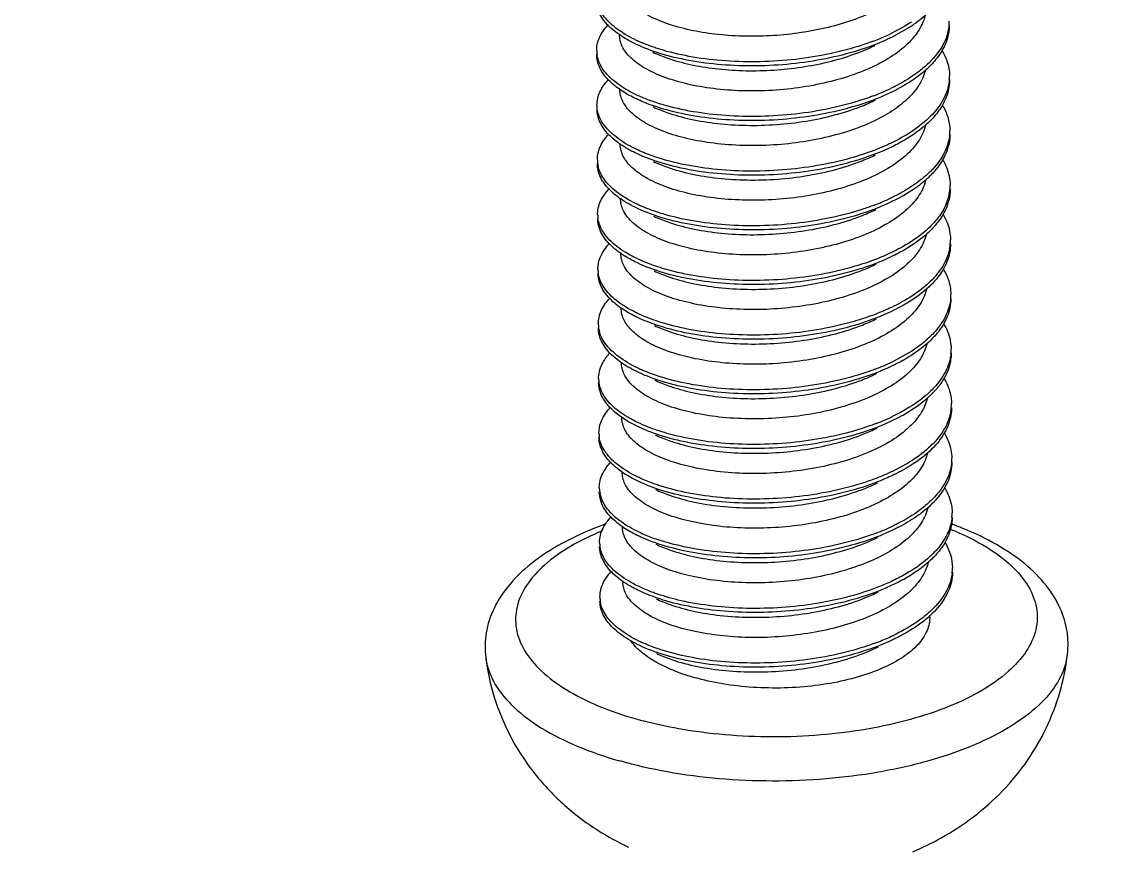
# Model space of a CAD drawing. Header units: millimetres. Extents: x 221 to 563, y 144 to 381.
# Drawn here: x 332.55 to 338.13, y 170.45 to 174.65 of the extents above; entities that cross this region are included whole.
import ezdxf

# ---------------------------------------------------------------- set-up
doc = ezdxf.new("R2010")
doc.units = ezdxf.units.MM
doc.layers.add('06___PRT_ALL_SURFS', color=7, linetype='Continuous')
doc.layers.add('3_ALL_AXES', color=7, linetype='Continuous')

# ---------------------------------------------------------------- blocks, each defined once
blk = doc.blocks.new('u31')
at = {"color": 7, "linetype": 'Continuous'}
for p, q in [((-83.0291, 38.4578), (-83.159, 38.3839)), ((-83.1646, 37.336), (-83.166, 37.3354))]:
    blk.add_line(p, q, dxfattribs=at)
for centre, radius, start, end in [((-83.5688, 39.2939), 0.9727, 302.93512, 303.68485), ((-83.5499, 39.2391), 0.939, 303.68171, 304.703), ((-83.0719, 38.4889), 0.2884, 355.07216, 0.26893), ((-83.8105, 39.758), 1.4966, 290.84257, 294.56773), ((-83.7609, 39.6474), 1.3754, 294.6043, 295.41052), ((-84.4089, 39.2443), 0.9725, 244.18061, 245.26133), ((-84.8825, 38.3009), 0.1998, 180.70294, 188.25799), ((-83.0838, 38.1326), 0.3023, 355.22669, 0.25946), ((-84.559, 38.5835), 0.6554, 235.55118, 237.18487), ((-83.7945, 39.3686), 1.4608, 290.73612, 295.46535), ((-83.0669, 37.7751), 0.2875, 355.11135, 0.50877), ((-84.8824, 37.5865), 0.1955, 180.18669, 192.5322), ((-83.2098, 37.5208), 0.2822, 341.37507, 347.20606), ((-83.0893, 37.4221), 0.3123, 341.08096, 355.04549), ((-83.0721, 37.4203), 0.2949, 355.10203, 0.20825), ((-84.5787, 37.8343), 0.6117, 233.66406, 235.41017), ((-83.7954, 38.6678), 1.4736, 290.80378, 295.28481), ((-83.1146, 37.4307), 0.3389, 337.16086, 341.09027), ((-83.0923, 37.3962), 0.3155, 341.11527, 345.88756), ((-84.3911, 38.2008), 1.0004, 245.07237, 245.26225), ((-84.8801, 37.232), 0.1959, 180.72436, 188.39382), ((-83.0745, 37.0632), 0.2994, 349.07438, 0.35517), ((-84.5474, 37.5226), 0.665, 235.5664, 238.31442), ((-84.8938, 36.8731), 0.1801, 179.96124, 188.17262), ((-83.0548, 36.7063), 0.2819, 355.17008, 0.48937), ((-84.872, 36.5183), 0.1996, 180.3942, 194.99544), ((-83.0691, 36.3515), 0.2983, 355.10704, 0.17554), ((-84.5606, 36.7829), 0.6328, 234.88039, 235.43942), ((-83.7852, 37.5896), 1.4636, 290.77531, 295.48803), ((-83.7306, 37.4713), 1.3333, 295.55677, 296.09955), ((-84.3756, 37.1529), 1.0234, 245.49959, 245.94362), ((-84.8792, 36.1627), 0.1905, 180.63183, 188.47086), ((-83.0642, 35.9939), 0.2954, 351.08697, 0.43351), ((-83.7793, 37.2259), 1.4553, 291.08885, 295.43411), ((-83.8425, 37.384), 1.6255, 290.93832, 291.16276), ((-84.8811, 35.8041), 0.1863, 179.96005, 187.97096), ((-83.0483, 35.6378), 0.2817, 355.10707, 0.39826), ((-84.8621, 35.4502), 0.2032, 180.62319, 197.46012), ((-83.0658, 35.2824), 0.3012, 355.16522, 0.20138), ((-84.5433, 35.7311), 0.6531, 235.54454, 236.90158), ((-83.7777, 36.5182), 1.4609, 290.75374, 295.47985), ((-84.3647, 36.0948), 1.0351, 245.49798, 246.7987), ((-84.3083, 36.2293), 1.181, 246.85591, 251.35282), ((-84.8787, 35.093), 0.1846, 180.42316, 188.45687), ((-83.054, 34.9247), 0.2915, 353.13009, 0.49331), ((-84.8699, 34.7355), 0.1912, 180.03676, 190.13545), ((-83.7873, 35.839), 1.497, 290.84155, 294.58505), ((-83.7372, 35.7273), 1.3746, 294.62249, 295.40819), ((-84.4872, 34.741), 0.474, 225.47484, 228.37467), ((-84.3852, 35.3255), 0.9733, 244.20592, 245.2611)]:
    blk.add_arc(centre, radius, start, end, dxfattribs=at)
for points, start_tangent, end_tangent in [([(-84.4737, 38.4317), (-84.6265, 38.4744), (-84.7533, 38.5298), (-84.8488, 38.595), (-84.9101, 38.6673), (-84.9347, 38.744), (-84.9351, 38.7545)], (-0.977001, 0.213237), (-0.001085, 0.999999)), ([(-84.9323, 38.3997), (-84.9573, 38.4179), (-85.0414, 38.5034), (-85.0812, 38.5948), (-85.0842, 38.6281)], (-0.822955, 0.568106), (-0.001632, 0.999999)), ([(-84.8324, 38.3689), (-84.9574, 38.4446), (-85.0416, 38.5301), (-85.0814, 38.6215)], (-0.900146, 0.435588), (-0.175957, 0.984398)), ([(-83.1481, 38.6248), (-83.2743, 38.5528), (-83.4254, 38.4915), (-83.5938, 38.4438), (-83.7707, 38.4114), (-83.9518, 38.3941), (-84.1338, 38.3918), (-84.3108, 38.4046), (-84.4737, 38.4317)], (-0.82745, -0.56154), (-0.977001, 0.213237)), ([(-82.908, 38.5564), (-83.0153, 38.4672)], (-0.700746, -0.713411), (-0.822068, -0.569389)), ([(-85.0823, 38.2985), (-85.0808, 38.3245), (-85.0456, 38.4166), (-85.0057, 38.4669)], (-0.01163, 0.999932), (0.691127, 0.722733)), ([(-82.9412, 38.5261), (-82.9497, 38.4967), (-83.0033, 38.3992), (-83.0923, 38.3084), (-83.2133, 38.227), (-83.3622, 38.1574), (-83.5321, 38.1023), (-83.7175, 38.0628), (-83.9121, 38.0401), (-84.1095, 38.0349), (-84.2983, 38.0471), (-84.4716, 38.0754)], (-0.225548, -0.974232), (-0.977001, 0.213237)), ([(-83.0399, 38.4775), (-83.1707, 38.4051)], (-0.839273, -0.54371), (-0.903234, -0.429149)), ([(-82.7846, 38.4642), (-82.8041, 38.3793), (-82.8698, 38.2675), (-82.9168, 38.2162)], (-0.085506, -0.996338), (-0.717804, -0.696245)), ([(-82.7834, 38.4636), (-82.8039, 38.3526), (-82.8696, 38.2407), (-82.9035, 38.2026)], (0.005099, -0.999987), (-0.696327, -0.717725)), ([(-84.4716, 38.0754), (-84.6256, 38.1186), (-84.755, 38.1756), (-84.8516, 38.243), (-84.9109, 38.3161), (-84.9329, 38.3933), (-84.933, 38.3982)], (-0.977001, 0.213237), (-0.003123, 0.999995)), ([(-84.8245, 38.3384), (-84.8323, 38.3422), (-84.9323, 38.3997)], (-0.90399, 0.427555), (-0.822955, 0.568106)), ([(-83.159, 38.3839), (-83.1881, 38.3702), (-83.377, 38.2983), (-83.5881, 38.2446), (-83.8132, 38.2108), (-84.0431, 38.1977), (-84.2687, 38.2055), (-84.4809, 38.2333), (-84.6713, 38.2796), (-84.8245, 38.3384)], (-0.899027, -0.437892), (-0.90399, 0.427555)), ([(-84.7037, 38.3168), (-84.8158, 38.361)], (-0.947596, 0.319472), (-0.908202, 0.418533)), ([(-83.278, 38.3593), (-83.3771, 38.325), (-83.5883, 38.2713), (-83.8133, 38.2375), (-84.0433, 38.2244), (-84.2689, 38.2322), (-84.4811, 38.26), (-84.6715, 38.3064), (-84.7037, 38.3168)], (-0.934314, -0.35645), (-0.947596, 0.319472)), ([(-84.4723, 38.2072), (-84.3094, 38.1802), (-84.1325, 38.1673), (-83.9504, 38.1696), (-83.7694, 38.187), (-83.5925, 38.2193), (-83.424, 38.267), (-83.273, 38.3283), (-83.2673, 38.3311)], (0.977001, -0.213237), (0.898654, 0.438658)), ([(-84.9297, 38.0431), (-85.0137, 38.1151), (-85.0699, 38.2048), (-85.0821, 38.2717)], (-0.824487, 0.565881), (-0.01163, 0.999932)), ([(-84.8112, 38.0036), (-84.9143, 38.0594), (-85.0138, 38.1418), (-85.0701, 38.2315), (-85.0802, 38.2722)], (-0.909703, 0.41526), (-0.143078, 0.989711)), ([(-84.7154, 38.2868), (-84.6251, 38.25), (-84.4723, 38.2072)], (0.903554, -0.428475), (0.977001, -0.213237)), ([(-82.8324, 38.3029), (-82.8275, 38.2946), (-82.7854, 38.1807), (-82.7815, 38.134)], (0.520221, -0.854032), (0.004606, -0.999989)), ([(-82.9168, 38.2162), (-82.978, 38.1634), (-83.1245, 38.0708), (-83.1664, 38.0498)], (-0.717804, -0.696245), (-0.902252, -0.43121)), ([(-82.9035, 38.2026), (-82.9779, 38.1367), (-83.1243, 38.0441), (-83.1569, 38.0276)], (-0.696327, -0.717725), (-0.898802, -0.438355)), ([(-85.0803, 37.9422), (-85.0615, 38.0271), (-85.0055, 38.1085)], (-0.002318, 0.999997), (0.686298, 0.727321)), ([(-82.9389, 38.1708), (-82.9459, 38.1454), (-82.9972, 38.0481), (-83.0828, 37.9582), (-83.2016, 37.8762), (-83.3515, 37.8045), (-83.5248, 37.7474), (-83.7106, 37.7073), (-83.9041, 37.6842), (-84.1025, 37.6785), (-84.2947, 37.6906), (-84.4694, 37.719)], (-0.221485, -0.975164), (-0.977001, 0.213237)), ([(-82.7826, 38.1075), (-82.7892, 38.0648), (-82.8387, 37.9511), (-82.9134, 37.8611)], (-0.083159, -0.996536), (-0.716373, -0.697717)), ([(-82.7814, 38.1073), (-82.7891, 38.0381), (-82.8385, 37.9244), (-82.899, 37.8487)], (0.004606, -0.999989), (-0.693055, -0.720885)), ([(-84.4694, 37.719), (-84.6224, 37.7619), (-84.7501, 37.8178), (-84.847, 37.8845), (-84.9076, 37.9578), (-84.9307, 38.0346), (-84.9309, 38.0419)], (-0.977001, 0.213237), (-0.002097, 0.999998)), ([(-84.8224, 37.9821), (-84.9142, 38.0327)], (-0.90421, 0.427089), (-0.840286, 0.542144)), ([(-83.1569, 38.0276), (-83.3031, 37.9661), (-83.5071, 37.9056), (-83.7281, 37.8644), (-83.9573, 37.8437), (-84.1856, 37.844), (-84.4037, 37.8646), (-84.603, 37.9045), (-84.7754, 37.9614), (-84.8224, 37.9821)], (-0.898802, -0.438355), (-0.90421, 0.427089)), ([(-84.7032, 37.961), (-84.7756, 37.9881), (-84.8112, 38.0036)], (-0.946975, 0.321307), (-0.909703, 0.41526)), ([(-83.2773, 38.0025), (-83.3033, 37.9929), (-83.5073, 37.9323), (-83.7283, 37.8911), (-83.9575, 37.8705), (-84.1857, 37.8707), (-84.4038, 37.8914), (-84.6031, 37.9312), (-84.7032, 37.961)], (-0.934736, -0.355344), (-0.946975, 0.321307)), ([(-84.4702, 37.8509), (-84.2969, 37.8226), (-84.1081, 37.8105), (-83.9107, 37.8157), (-83.7161, 37.8383), (-83.5308, 37.8778), (-83.3609, 37.933), (-83.2651, 37.9748)], (0.977001, -0.213237), (0.898537, 0.438898)), ([(-85.0784, 37.9166), (-85.0801, 37.9342), (-85.0803, 37.9422)], (-0.143775, 0.98961), (-0.002318, 0.999997)), ([(-84.9279, 37.6869), (-84.9802, 37.7277), (-85.0525, 37.8152), (-85.0799, 37.9075), (-85.0801, 37.9154)], (-0.823448, 0.567392), (-0.002318, 0.999997)), ([(-84.8107, 37.648), (-84.866, 37.6757), (-84.9803, 37.7545), (-85.0527, 37.842), (-85.0784, 37.9166)], (-0.908636, 0.417589), (-0.143775, 0.98961)), ([(-84.7133, 37.9305), (-84.6243, 37.8941), (-84.4702, 37.8509)], (0.903551, -0.42848), (0.977001, -0.213237)), ([(-82.8278, 37.9424), (-82.7934, 37.8663), (-82.7793, 37.7777)], (0.511421, -0.85933), (0.008556, -0.999963)), ([(-82.9134, 37.8611), (-82.9318, 37.8438), (-83.065, 37.7466), (-83.1656, 37.6929)], (-0.716373, -0.697717), (-0.902858, -0.42994)), ([(-82.899, 37.8487), (-82.9317, 37.8171), (-83.0648, 37.7199), (-83.1547, 37.6713)], (-0.693055, -0.720885), (-0.898921, -0.438112)), ([(-85.078, 37.5858), (-85.0715, 37.6372), (-85.0239, 37.7283), (-85.0021, 37.7536)], (-0.004249, 0.999991), (0.687609, 0.726082)), ([(-82.9381, 37.809), (-82.9468, 37.7802), (-83.0026, 37.6819), (-83.0931, 37.5916), (-83.2141, 37.5116), (-83.3631, 37.4428), (-83.5353, 37.3877), (-83.7211, 37.3489), (-83.914, 37.3271), (-84.1071, 37.3223), (-84.2942, 37.3345), (-84.4673, 37.3627)], (-0.241477, -0.970407), (-0.977001, 0.213237)), ([(-82.7804, 37.7506), (-82.8134, 37.6357), (-82.891, 37.5256), (-82.9134, 37.5027)], (-0.085557, -0.996333), (-0.718725, -0.695294)), ([(-82.7792, 37.7509), (-82.7802, 37.7239), (-82.8132, 37.6089), (-82.8908, 37.4988), (-82.901, 37.4881)], (0.008556, -0.999963), (-0.699337, -0.714792)), ([(-84.4673, 37.3627), (-84.6203, 37.4056), (-84.748, 37.4615), (-84.8433, 37.5267), (-84.9039, 37.5986), (-84.9284, 37.6754), (-84.9287, 37.6855)], (-0.977001, 0.213237), (-0.001218, 0.999999)), ([(-84.8203, 37.6258), (-84.8659, 37.649), (-84.9279, 37.6869)], (-0.903846, 0.427857), (-0.823448, 0.567392)), ([(-83.1656, 37.6929), (-83.2328, 37.663), (-83.2728, 37.6471)], (-0.902858, -0.42994), (-0.934033, -0.357187)), ([(-83.1547, 37.6713), (-83.2326, 37.6363), (-83.4283, 37.5692), (-83.6442, 37.5208), (-83.8714, 37.4925), (-84.1011, 37.4852), (-84.3239, 37.4985), (-84.531, 37.5315), (-84.7141, 37.5825), (-84.8203, 37.6258)], (-0.898921, -0.438112), (-0.903846, 0.427857)), ([(-84.7026, 37.6052), (-84.7143, 37.6093), (-84.8107, 37.648)], (-0.946642, 0.322286), (-0.908636, 0.417589)), ([(-83.2728, 37.6471), (-83.4285, 37.5959), (-83.6443, 37.5475), (-83.8716, 37.5193), (-84.1013, 37.5119), (-84.3241, 37.5252), (-84.5312, 37.5583), (-84.7026, 37.6052)], (-0.934033, -0.357187), (-0.946642, 0.322286)), ([(-84.4681, 37.4946), (-84.2934, 37.4662), (-84.1012, 37.4541), (-83.9028, 37.4598), (-83.7093, 37.4828), (-83.5234, 37.5229), (-83.3502, 37.58), (-83.263, 37.6185)], (0.977001, -0.213237), (0.898562, 0.438847)), ([(-84.9411, 37.3416), (-85.0291, 37.4263), (-85.0731, 37.5173), (-85.0778, 37.5591)], (-0.805481, 0.592622), (-0.004249, 0.999991)), ([(-84.8127, 37.2936), (-84.9413, 37.3683), (-85.0293, 37.453), (-85.0733, 37.5441)], (-0.90684, 0.421475), (-0.218277, 0.975887)), ([(-84.7112, 37.5742), (-84.621, 37.5374), (-84.4681, 37.4946)], (0.903554, -0.428474), (0.977001, -0.213237)), ([(-82.8263, 37.5872), (-82.8073, 37.5514), (-82.7777, 37.4365), (-82.7772, 37.4214)], (0.513785, -0.857919), (0.003968, -0.999992)), ([(-82.9134, 37.5027), (-83.0101, 37.4243), (-83.1646, 37.336)], (-0.718725, -0.695294), (-0.903274, -0.429065)), ([(-82.901, 37.4881), (-82.9517, 37.4416)], (-0.699337, -0.714792), (-0.769114, -0.639111)), ([(-85.076, 37.2295), (-85.0754, 37.247), (-85.0443, 37.3394), (-84.9995, 37.3978)], (-0.011739, 0.999931), (0.691248, 0.722618)), ([(-82.9424, 37.4306), (-82.9943, 37.3336), (-83.0821, 37.2426), (-83.2023, 37.1607), (-83.3516, 37.0902), (-83.5215, 37.0345), (-83.7063, 36.9947), (-83.9011, 36.9715), (-84.1, 36.9659), (-84.2913, 36.9781), (-84.4652, 37.0064)], (-0.319356, -0.947635), (-0.977001, 0.213237)), ([(-82.9517, 37.4416), (-83.0099, 37.3975), (-83.1526, 37.315)], (-0.769114, -0.639111), (-0.899014, -0.43792)), ([(-82.777, 37.3946), (-82.7863, 37.3193)], (0.003968, -0.999992), (-0.243812, -0.969822)), ([(-84.4652, 37.0064), (-84.6197, 37.0498), (-84.7495, 37.1071), (-84.8461, 37.1748), (-84.9051, 37.2483), (-84.9266, 37.3249), (-84.9267, 37.3293)], (-0.977001, 0.213237), (-0.003407, 0.999994)), ([(-84.8182, 37.2695), (-84.9259, 37.3307)], (-0.904173, 0.427166), (-0.823164, 0.567804)), ([(-83.1526, 37.315), (-83.1658, 37.3086), (-83.3522, 37.2352), (-83.5617, 37.1798), (-83.7859, 37.1441), (-84.0157, 37.1291), (-84.2421, 37.135), (-84.4559, 37.161), (-84.6486, 37.2057), (-84.8126, 37.2669), (-84.8182, 37.2695)], (-0.899014, -0.43792), (-0.904173, 0.427166)), ([(-84.6977, 37.248), (-84.8097, 37.2922)], (-0.947459, 0.319878), (-0.908232, 0.418467)), ([(-83.272, 37.2903), (-83.3524, 37.2619), (-83.5619, 37.2065), (-83.786, 37.1708), (-84.0159, 37.1558), (-84.2423, 37.1617), (-84.4561, 37.1877), (-84.6488, 37.2325), (-84.6977, 37.248)], (-0.934432, -0.356142), (-0.947459, 0.319878)), ([(-84.466, 37.1383), (-84.2929, 37.11), (-84.1058, 37.0979), (-83.9126, 37.1026), (-83.7198, 37.1244), (-83.534, 37.1632), (-83.3617, 37.2184), (-83.2609, 37.2622)], (0.977001, -0.213237), (0.898528, 0.438917)), ([(-82.8022, 37.2991), (-82.8556, 37.2085), (-82.9101, 37.1475)], (-0.38776, -0.921761), (-0.717764, -0.696287)), ([(-82.7938, 37.2941), (-82.8554, 37.1818), (-82.8965, 37.1342)], (-0.323682, -0.946166), (-0.69555, -0.718477)), ([(-84.9234, 36.9741), (-84.9999, 37.0382), (-85.0603, 37.1274), (-85.0758, 37.2028)], (-0.824392, 0.566019), (-0.011739, 0.999931)), ([(-84.8053, 36.9348), (-84.8968, 36.9834), (-85.0001, 37.065), (-85.0604, 37.1542), (-85.0739, 37.2034)], (-0.909458, 0.415795), (-0.145148, 0.98941)), ([(-84.7091, 37.2179), (-84.619, 37.1811), (-84.466, 37.1383)], (0.90355, -0.428482), (0.977001, -0.213237)), ([(-82.8264, 37.2345), (-82.781, 37.1223), (-82.7752, 37.065)], (0.521611, -0.853183), (0.005867, -0.999983)), ([(-82.9101, 37.1475), (-82.9601, 37.1036), (-83.1033, 37.0098), (-83.1604, 36.9807)], (-0.717764, -0.696287), (-0.902363, -0.430977)), ([(-82.8965, 37.1342), (-82.9599, 37.0768), (-83.1031, 36.983), (-83.1505, 36.9587)], (-0.69555, -0.718477), (-0.898784, -0.438392)), ([(-85.0739, 36.8732), (-85.0588, 36.9498), (-85.0002, 37.0384)], (-0.000263, 1), (0.682704, 0.730695)), ([(-82.9329, 37.1004), (-82.9402, 37.0745), (-82.993, 36.9763), (-83.0802, 36.8861), (-83.2002, 36.8044), (-83.351, 36.7333), (-83.5248, 36.6767), (-83.7109, 36.6373), (-83.9024, 36.615), (-84.0985, 36.6096), (-84.289, 36.6218), (-84.4631, 36.6501)], (-0.22684, -0.973932), (-0.977001, 0.213237)), ([(-82.775, 37.0383), (-82.7804, 36.9797), (-82.8258, 36.8657), (-82.892, 36.7804)], (0.005867, -0.999983), (-0.691944, -0.721951)), ([(-84.4631, 36.6501), (-84.6159, 36.6929), (-84.7427, 36.7483), (-84.8393, 36.8143), (-84.9004, 36.8872), (-84.9242, 36.964), (-84.9245, 36.973)], (-0.977001, 0.213237), (-0.00151, 0.999999)), ([(-83.1505, 36.9587), (-83.2792, 36.9037), (-83.4812, 36.8414), (-83.701, 36.7984), (-83.9299, 36.7758), (-84.1586, 36.7741), (-84.378, 36.793), (-84.5794, 36.8311), (-84.7546, 36.8866), (-84.8161, 36.9132)], (-0.898784, -0.438392), (-0.904114, 0.427291)), ([(-83.1604, 36.9807), (-83.2713, 36.9334)], (-0.902363, -0.430977), (-0.934798, -0.355179)), ([(-82.7806, 37.0064), (-82.8259, 36.8924), (-82.9066, 36.7926)], (-0.190094, -0.981766), (-0.715558, -0.698553)), ([(-84.8161, 36.9132), (-84.8967, 36.9567)], (-0.904114, 0.427291), (-0.850585, 0.525837)), ([(-84.6973, 36.8922), (-84.7547, 36.9133), (-84.8053, 36.9348)], (-0.946838, 0.321711), (-0.909458, 0.415795)), ([(-83.2713, 36.9334), (-83.2794, 36.9304), (-83.4814, 36.8682), (-83.7012, 36.8251), (-83.93, 36.8025), (-84.1587, 36.8009), (-84.3782, 36.8197), (-84.5795, 36.8578), (-84.6973, 36.8922)], (-0.934798, -0.355179), (-0.946838, 0.321711)), ([(-84.4639, 36.7819), (-84.2899, 36.7536), (-84.0986, 36.7415), (-83.8998, 36.747), (-83.7049, 36.7702), (-83.5201, 36.81), (-83.3503, 36.8657), (-83.2588, 36.9058)], (0.977001, -0.213237), (0.898548, 0.438876)), ([(-84.9216, 36.618), (-84.965, 36.6512), (-85.0414, 36.738), (-85.073, 36.83), (-85.0737, 36.8465)], (-0.823172, 0.567792), (-0.000263, 1)), ([(-84.8046, 36.5792), (-84.8472, 36.6001), (-84.9652, 36.6779), (-85.0415, 36.7647), (-85.072, 36.8475)], (-0.908417, 0.418064), (-0.141911, 0.989879)), ([(-84.7069, 36.8615), (-84.6184, 36.8253), (-84.4639, 36.7819)], (0.903554, -0.428475), (0.977001, -0.213237)), ([(-82.8201, 36.8713), (-82.7905, 36.8078), (-82.773, 36.7087)], (0.506364, -0.86232), (0.008224, -0.999966)), ([(-82.9066, 36.7926), (-82.9152, 36.7843), (-83.0449, 36.6861), (-83.1595, 36.6238)], (-0.715558, -0.698553), (-0.903023, -0.429591)), ([(-82.892, 36.7804), (-82.9151, 36.7576), (-83.0447, 36.6593), (-83.1484, 36.6023)], (-0.691944, -0.721951), (-0.898978, -0.437993)), ([(-85.0716, 36.5169), (-85.0672, 36.5598), (-85.0238, 36.6512), (-84.9954, 36.6851)], (-0.007287, 0.999973), (0.689133, 0.724635)), ([(-82.9313, 36.7418), (-82.9402, 36.7119), (-82.9955, 36.6139), (-83.0857, 36.5236), (-83.2071, 36.443), (-83.3554, 36.3744), (-83.5268, 36.3193), (-83.7124, 36.2804), (-83.9061, 36.2582), (-84.1011, 36.2534), (-84.2879, 36.2656), (-84.461, 36.2938)], (-0.235519, -0.97187), (-0.977001, 0.213237)), ([(-82.7739, 36.6826), (-82.8021, 36.5771), (-82.8757, 36.4664), (-82.9067, 36.4341)], (-0.084094, -0.996458), (-0.718314, -0.695719)), ([(-82.7728, 36.682), (-82.7731, 36.6656), (-82.8019, 36.5504), (-82.8756, 36.4397), (-82.8941, 36.4198)], (0.008224, -0.999966), (-0.698169, -0.715933)), ([(-84.461, 36.2938), (-84.6143, 36.3367), (-84.7426, 36.393), (-84.8384, 36.4591), (-84.8983, 36.531), (-84.9221, 36.608), (-84.9224, 36.6166)], (-0.977001, 0.213237), (-0.001655, 0.999999)), ([(-84.8139, 36.5569), (-84.8471, 36.5734), (-84.9216, 36.618)], (-0.903828, 0.427896), (-0.823172, 0.567792)), ([(-83.1484, 36.6023), (-83.2096, 36.5744), (-83.4031, 36.5056), (-83.6174, 36.4554), (-83.844, 36.4253), (-84.0738, 36.416), (-84.2977, 36.4275), (-84.5066, 36.4588), (-84.6922, 36.5082), (-84.8139, 36.5569)], (-0.898978, -0.437993), (-0.903828, 0.427896)), ([(-83.1595, 36.6238), (-83.2098, 36.6011), (-83.2667, 36.578)], (-0.903023, -0.429591), (-0.934109, -0.356989)), ([(-84.6924, 36.535), (-84.8046, 36.5792)], (-0.947704, 0.31915), (-0.908417, 0.418064)), ([(-83.2667, 36.578), (-83.4033, 36.5324), (-83.6176, 36.4822), (-83.8442, 36.452), (-84.074, 36.4427), (-84.2978, 36.4542), (-84.5067, 36.4855), (-84.6924, 36.535)], (-0.934109, -0.356989), (-0.947704, 0.31915)), ([(-84.4618, 36.4256), (-84.2877, 36.3973), (-84.0971, 36.3852), (-83.9011, 36.3905), (-83.7095, 36.4128), (-83.5235, 36.4522), (-83.3497, 36.5088), (-83.2567, 36.5495)], (0.977001, -0.213237), (0.898545, 0.438882)), ([(-84.9246, 36.2653), (-85.0165, 36.3493), (-85.0646, 36.4399), (-85.0714, 36.4902)], (-0.817945, 0.575296), (-0.007287, 0.999973)), ([(-84.8, 36.2217), (-84.9248, 36.292), (-85.0167, 36.376), (-85.0648, 36.4666)], (-0.90995, 0.414719), (-0.259742, 0.965678)), ([(-84.7048, 36.5052), (-84.6146, 36.4684), (-84.4618, 36.4256)], (0.903556, -0.428469), (0.977001, -0.213237)), ([(-82.8206, 36.5195), (-82.806, 36.4928), (-82.7721, 36.3782), (-82.7709, 36.3524)], (0.516146, -0.8565), (0.00333, -0.999994)), ([(-82.9281, 36.3898), (-82.9355, 36.3631), (-82.9865, 36.2666), (-83.0726, 36.1763), (-83.1917, 36.0942), (-83.3411, 36.0229), (-83.5126, 35.9662), (-83.6964, 35.9263), (-83.8906, 35.9029), (-84.0901, 35.8969), (-84.2833, 35.909), (-84.4589, 35.9375)], (-0.219455, -0.975623), (-0.977001, 0.213237)), ([(-82.8941, 36.4198), (-82.9911, 36.3374), (-83.1438, 36.2472), (-83.1463, 36.246)], (-0.698169, -0.715933), (-0.898927, -0.438098)), ([(-82.9067, 36.4341), (-82.9912, 36.3641), (-83.144, 36.274)], (-0.718314, -0.695719), (-0.898025, -0.439944)), ([(-85.0697, 36.1606), (-85.0696, 36.1695), (-85.0427, 36.2621), (-84.9936, 36.3284)], (-0.009921, 0.999951), (0.690538, 0.723296)), ([(-82.772, 36.3261), (-82.7842, 36.2624), (-82.8418, 36.1496), (-82.9035, 36.0788)], (-0.085047, -0.996377), (-0.717321, -0.696742)), ([(-82.7707, 36.3257), (-82.784, 36.2357), (-82.8416, 36.1229), (-82.8896, 36.0659)], (0.00333, -0.999994), (-0.694658, -0.71934)), ([(-84.4589, 35.9375), (-84.6124, 35.9805), (-84.7417, 36.0374), (-84.8386, 36.1049), (-84.8982, 36.1784), (-84.9202, 36.255), (-84.9203, 36.2603)], (-0.977001, 0.213237), (-0.002984, 0.999996)), ([(-84.8118, 36.2006), (-84.9195, 36.2618)], (-0.904267, 0.426967), (-0.82352, 0.567288)), ([(-83.1463, 36.246), (-83.3277, 36.1723), (-83.5354, 36.1151), (-83.7586, 36.0776), (-83.9883, 36.0607), (-84.2154, 36.0646), (-84.4307, 36.0889), (-84.6257, 36.132), (-84.7926, 36.1917), (-84.8118, 36.2006)], (-0.898927, -0.438098), (-0.904267, 0.426967)), ([(-84.6918, 36.1792), (-84.7927, 36.2185)], (-0.947297, 0.320356), (-0.913136, 0.407655)), ([(-83.266, 36.2212), (-83.3279, 36.199), (-83.5356, 36.1418), (-83.7588, 36.1043), (-83.9885, 36.0874), (-84.2155, 36.0914), (-84.4309, 36.1156), (-84.6259, 36.1587), (-84.6918, 36.1792)], (-0.934549, -0.355835), (-0.947297, 0.320356)), ([(-84.4596, 36.0693), (-84.2865, 36.0411), (-84.0997, 36.0289), (-83.9048, 36.0338), (-83.7111, 36.0559), (-83.5254, 36.0949), (-83.3541, 36.1499), (-83.2546, 36.1932)], (0.977001, -0.213237), (0.89853, 0.438912)), ([(-84.9171, 35.9052), (-84.9859, 35.9614), (-85.0502, 36.0501), (-85.0695, 36.1339)], (-0.824122, 0.566413), (-0.009921, 0.999951)), ([(-84.7993, 35.866), (-84.879, 35.9075), (-84.986, 35.9882), (-85.0504, 36.0768), (-85.0676, 36.1346)], (-0.909178, 0.416407), (-0.146256, 0.989247)), ([(-84.7027, 36.1489), (-84.6129, 36.1123), (-84.4596, 36.0693)], (0.903549, -0.428484), (0.977001, -0.213237)), ([(-82.8192, 36.1642), (-82.777, 36.0639), (-82.7688, 35.9961)], (0.519082, -0.854724), (0.007083, -0.999975)), ([(-82.9268, 36.0298), (-82.9632, 35.9423), (-83.0434, 35.8441), (-83.1582, 35.7567), (-83.3073, 35.6796), (-83.4838, 35.6174), (-83.6763, 35.5731), (-83.8752, 35.5476), (-84.0773, 35.5405), (-84.2752, 35.552), (-84.4567, 35.5812)], (-0.235088, -0.971974), (-0.977001, 0.213237)), ([(-82.9035, 36.0788), (-82.9425, 36.0438), (-83.0823, 35.9489), (-83.1543, 35.9116)], (-0.717321, -0.696742), (-0.902518, -0.430652)), ([(-82.8896, 36.0659), (-82.9423, 36.0171), (-83.0822, 35.9221), (-83.1441, 35.8897)], (-0.694658, -0.71934), (-0.898819, -0.43832)), ([(-85.0675, 35.8043), (-85.0557, 35.8724), (-85, 35.9627), (-84.9928, 35.9706)], (-0.000155, 1), (0.684402, 0.729104)), ([(-82.7686, 35.9694), (-82.7721, 35.9217), (-82.8131, 35.8075), (-82.8982, 35.6988), (-83.0239, 35.5996), (-83.142, 35.5334)], (0.007105, -0.999975), (-0.899027, -0.437893)), ([(-84.4567, 35.5812), (-84.6095, 35.6239), (-84.7362, 35.6792), (-84.832, 35.7446), (-84.8933, 35.8171), (-84.9178, 35.8938), (-84.9181, 35.904)], (-0.977001, 0.213237), (-0.001155, 0.999999)), ([(-84.8097, 35.8442), (-84.8788, 35.8808), (-84.9171, 35.9052)], (-0.904007, 0.427517), (-0.824122, 0.566413)), ([(-83.1441, 35.8897), (-83.2555, 35.8413), (-83.4555, 35.7774), (-83.674, 35.7326), (-83.9024, 35.7081), (-84.1315, 35.7045), (-84.3522, 35.7215), (-84.5555, 35.7579), (-84.7335, 35.8119), (-84.8097, 35.8442)], (-0.898819, -0.43832), (-0.904007, 0.427517)), ([(-82.7724, 35.9481), (-82.8136, 35.8337), (-82.8989, 35.7249), (-82.9035, 35.7205)], (-0.15552, -0.987833), (-0.720054, -0.693919)), ([(-84.6913, 35.8234), (-84.7336, 35.8386), (-84.7993, 35.866)], (-0.946732, 0.322022), (-0.909178, 0.416407)), ([(-83.2616, 35.8657), (-83.4556, 35.8041), (-83.6742, 35.7593), (-83.9026, 35.7348), (-84.1317, 35.7312), (-84.3523, 35.7482), (-84.5557, 35.7847), (-84.6913, 35.8234)], (-0.933965, -0.357365), (-0.946732, 0.322022)), ([(-84.4575, 35.713), (-84.2819, 35.6845), (-84.0888, 35.6725), (-83.8893, 35.6784), (-83.6951, 35.7018), (-83.5113, 35.7417), (-83.3398, 35.7984), (-83.2524, 35.8369)], (0.977001, -0.213237), (0.89856, 0.43885)), ([(-84.9153, 35.5491), (-84.9473, 35.5729), (-85.0285, 35.6588), (-85.0653, 35.7503), (-85.0673, 35.7775)], (-0.822987, 0.56806), (-0.000459, 1)), ([(-84.7986, 35.5104), (-84.8281, 35.5246), (-84.9497, 35.6014), (-85.03, 35.6876), (-85.0657, 35.7783)], (-0.908267, 0.418392), (-0.139565, 0.990213)), ([(-84.7006, 35.7926), (-84.611, 35.756), (-84.4575, 35.713)], (0.903552, -0.428479), (0.977001, -0.213237)), ([(-82.8142, 35.8031), (-82.788, 35.7493), (-82.7666, 35.6398)], (0.507984, -0.861367), (0.006998, -0.999976)), ([(-82.9245, 35.6746), (-82.933, 35.6454), (-82.987, 35.5477), (-83.0764, 35.457), (-83.1977, 35.3758), (-83.3463, 35.3065), (-83.5166, 35.2514), (-83.7021, 35.2121), (-83.8965, 35.1895), (-84.0933, 35.1844), (-84.2813, 35.1966), (-84.4546, 35.2249)], (-0.229282, -0.97336), (-0.977001, 0.213237)), ([(-82.9035, 35.7205), (-83.0251, 35.6256), (-83.1535, 35.5547)], (-0.720054, -0.693919), (-0.903163, -0.429298)), ([(-85.0653, 35.448), (-85.0626, 35.4823), (-85.0233, 35.5741), (-84.9888, 35.6164)], (-0.009993, 0.99995), (0.690415, 0.723414)), ([(-82.7676, 35.6138), (-82.7912, 35.5186), (-82.8608, 35.4073), (-82.9001, 35.3654)], (-0.084676, -0.996409), (-0.718022, -0.69602)), ([(-82.7664, 35.6131), (-82.7888, 35.4975), (-82.8561, 35.3861), (-82.8868, 35.3518)], (0.006, -0.999982), (-0.696679, -0.717383)), ([(-84.4546, 35.2249), (-84.6085, 35.268), (-84.7377, 35.3249), (-84.834, 35.3919), (-84.8934, 35.4646), (-84.9159, 35.5418), (-84.9161, 35.5477)], (-0.977001, 0.213237), (-0.002666, 0.999996)), ([(-84.8076, 35.4879), (-84.8251, 35.4965), (-84.9153, 35.5491)], (-0.903893, 0.427758), (-0.822987, 0.56806)), ([(-83.142, 35.5334), (-83.1853, 35.5133), (-83.376, 35.4429), (-83.5882, 35.3908), (-83.8137, 35.3585), (-84.0432, 35.3471), (-84.2678, 35.3563), (-84.4785, 35.3855), (-84.6667, 35.433), (-84.8076, 35.4879)], (-0.899027, -0.437893), (-0.903893, 0.427758)), ([(-83.1535, 35.5547), (-83.187, 35.5393), (-83.2607, 35.509)], (-0.903163, -0.429298), (-0.934206, -0.356735)), ([(-84.6863, 35.4661), (-84.7986, 35.5104)], (-0.947686, 0.319203), (-0.908267, 0.418392)), ([(-83.2607, 35.509), (-83.3782, 35.469), (-83.5909, 35.417), (-83.8168, 35.385), (-84.0467, 35.3738), (-84.2715, 35.3834), (-84.4821, 35.4129), (-84.6702, 35.4608), (-84.6863, 35.4661)], (-0.934206, -0.356735), (-0.947686, 0.319203)), ([(-84.4554, 35.3567), (-84.2739, 35.3275), (-84.076, 35.316), (-83.8738, 35.3231), (-83.675, 35.3486), (-83.4825, 35.3929), (-83.3059, 35.4552), (-83.2503, 35.4806)], (0.977001, -0.213237), (0.898697, 0.43857)), ([(-84.9128, 35.1925), (-84.9984, 35.2664), (-85.0536, 35.3561), (-85.0652, 35.4212)], (-0.824465, 0.565913), (-0.011367, 0.999935)), ([(-84.7939, 35.1529), (-84.9079, 35.2159), (-85.0037, 35.299), (-85.0559, 35.3892)], (-0.909875, 0.414882), (-0.300197, 0.953877)), ([(-84.6985, 35.4363), (-84.6082, 35.3995), (-84.4554, 35.3567)], (0.903555, -0.428472), (0.977001, -0.213237)), ([(-82.815, 35.4517), (-82.805, 35.4341), (-82.7669, 35.3199), (-82.7645, 35.2835)], (0.518717, -0.854946), (0.003689, -0.999993)), ([(-82.9219, 35.3206), (-82.9289, 35.2948), (-82.9801, 35.1978), (-83.0656, 35.1079), (-83.1844, 35.0258), (-83.3342, 34.9541), (-83.5071, 34.8971), (-83.6923, 34.857), (-83.8861, 34.8338), (-84.085, 34.828), (-84.2775, 34.8401), (-84.4525, 34.8685)], (-0.220504, -0.975386), (-0.977001, 0.213237)), ([(-82.9001, 35.3654), (-82.9727, 35.3041), (-83.1222, 35.2127), (-83.1492, 35.1994)], (-0.718022, -0.69602), (-0.902178, -0.431363)), ([(-82.8868, 35.3518), (-82.9657, 35.2825), (-82.9986, 35.2587)], (-0.696679, -0.717383), (-0.823515, -0.567294)), ([(-85.0634, 35.0916), (-85.0407, 35.1848), (-84.9883, 35.2582)], (-0.006158, 0.999981), (0.687413, 0.726267)), ([(-82.9986, 35.2587), (-83.1132, 35.1905), (-83.1399, 35.1771)], (-0.823515, -0.567294), (-0.898814, -0.43833)), ([(-82.7656, 35.257), (-82.7748, 35.204), (-82.8283, 35.0908), (-82.8968, 35.0102)], (-0.08413, -0.996455), (-0.716931, -0.697144)), ([(-82.7644, 35.2568), (-82.772, 35.1881), (-82.8211, 35.0746), (-82.882, 34.9982)], (0.004662, -0.999989), (-0.692972, -0.720964)), ([(-84.4525, 34.8685), (-84.6054, 34.9114), (-84.7336, 34.9675), (-84.8306, 35.0345), (-84.891, 35.1079), (-84.9138, 35.1847), (-84.9139, 35.1914)], (-0.977001, 0.213237), (-0.002337, 0.999997)), ([(-84.8055, 35.1316), (-84.8999, 35.1839)], (-0.904229, 0.427047), (-0.837637, 0.546228)), ([(-83.1399, 35.1771), (-83.2928, 35.1133), (-83.4972, 35.0534), (-83.7183, 35.0129), (-83.9473, 34.9929), (-84.175, 34.9938), (-84.3924, 35.015), (-84.5908, 35.0552), (-84.7622, 35.1124), (-84.8055, 35.1316)], (-0.898814, -0.43833), (-0.904229, 0.427047)), ([(-83.26, 35.1521), (-83.3036, 35.1362), (-83.5094, 35.0774), (-83.7315, 35.0379), (-83.961, 35.0191), (-84.1887, 35.0212), (-84.4055, 35.0436), (-84.6027, 35.0851), (-84.6859, 35.1104)], (-0.934654, -0.355557), (-0.947129, 0.320852)), ([(-84.4533, 35.0004), (-84.28, 34.9721), (-84.092, 34.96), (-83.8952, 34.965), (-83.7007, 34.9876), (-83.5152, 35.0269), (-83.345, 35.0821), (-83.2482, 35.1243)], (0.977001, -0.213237), (0.898535, 0.438902)), ([(-84.9109, 34.8364), (-84.961, 34.8753), (-85.0343, 34.9625), (-85.0629, 35.0545), (-85.0632, 35.0649)], (-0.823368, 0.567508), (-0.001537, 0.999999)), ([(-84.7933, 34.7973), (-84.8608, 34.8318), (-84.9716, 34.9115), (-85.04, 34.9995), (-85.0614, 35.0659)], (-0.908893, 0.41703), (-0.145866, 0.989304)), ([(-84.6963, 35.08), (-84.6072, 35.0435), (-84.4533, 35.0004)], (0.90355, -0.428482), (0.977001, -0.213237)), ([(-82.8111, 35.0922), (-82.7734, 35.0055), (-82.7624, 34.9272)], (0.512023, -0.858972), (0.008135, -0.999967)), ([(-82.9211, 34.9586), (-82.9299, 34.9296), (-82.9858, 34.8312), (-83.0764, 34.741), (-83.1972, 34.6611), (-83.3465, 34.5922), (-83.5191, 34.537), (-83.7048, 34.4983), (-83.8973, 34.4765), (-84.09, 34.4718), (-84.2773, 34.484), (-84.4504, 34.5122)], (-0.241018, -0.970521), (-0.977001, 0.213237)), ([(-82.8968, 35.0102), (-82.9252, 34.9842), (-83.0617, 34.8881), (-83.1483, 34.8425)], (-0.716931, -0.697144), (-0.902687, -0.430297)), ([(-82.882, 34.9982), (-82.9139, 34.9674), (-83.0465, 34.8702), (-83.1378, 34.8208)], (-0.692972, -0.720964), (-0.898927, -0.438099)), ([(-85.061, 34.7353), (-85.0521, 34.795), (-85.0006, 34.8857), (-84.9849, 34.9033)], (-0.001694, 0.999999), (0.688085, 0.72563)), ([(-82.7645, 34.8898), (-82.8015, 34.7751), (-82.883, 34.6656), (-82.9277, 34.6238)], (-0.120136, -0.992757), (-0.760652, -0.64916)), ([(-82.7622, 34.9004), (-82.7628, 34.8791), (-82.7935, 34.7642), (-82.8687, 34.6539), (-82.9151, 34.608)], (0.00847, -0.999964), (-0.745339, -0.666686)), ([(-84.4504, 34.5122), (-84.6033, 34.555), (-84.7307, 34.6108), (-84.8259, 34.6758), (-84.8868, 34.7478), (-84.9114, 34.8245), (-84.9118, 34.835)], (-0.977001, 0.213237), (-0.001114, 0.999999)), ([(-84.8033, 34.7753), (-84.8459, 34.7968), (-84.9109, 34.8364)], (-0.903838, 0.427875), (-0.823368, 0.567508)), ([(-83.1378, 34.8208), (-83.2137, 34.7866), (-83.4089, 34.7194), (-83.6242, 34.6708), (-83.8511, 34.6423), (-84.0804, 34.6346), (-84.3031, 34.6476), (-84.5103, 34.6802), (-84.6937, 34.7308), (-84.8033, 34.7753)], (-0.898927, -0.438099), (-0.903838, 0.427875)), ([(-83.1483, 34.8425), (-83.2322, 34.8058), (-83.2555, 34.7967)], (-0.902687, -0.430297), (-0.933984, -0.357314)), ([(-84.6853, 34.7546), (-84.7122, 34.7641), (-84.7933, 34.7973)], (-0.946665, 0.322219), (-0.908893, 0.41703)), ([(-83.2555, 34.7967), (-83.4301, 34.7403), (-83.6473, 34.6936), (-83.8751, 34.6672), (-84.1046, 34.6617), (-84.3264, 34.6769), (-84.5316, 34.7116), (-84.6853, 34.7546)], (-0.933984, -0.357314), (-0.946665, 0.322219)), ([(-84.4512, 34.6441), (-84.2762, 34.6156), (-84.0836, 34.6035), (-83.8848, 34.6093), (-83.6909, 34.6325), (-83.5057, 34.6726), (-83.3329, 34.7297), (-83.2461, 34.768)], (0.977001, -0.213237), (0.898563, 0.438845)), ([(-84.8012, 34.419), (-84.9166, 34.4856), (-85.0075, 34.5697), (-85.0546, 34.6602), (-85.0608, 34.7086)], (-0.904253, 0.426998), (-0.006635, 0.999978)), ([(-84.8087, 34.4492), (-84.9339, 34.525), (-85.0181, 34.6104), (-85.0581, 34.7018)], (-0.90034, 0.435187), (-0.177155, 0.984183)), ([(-84.6942, 34.7237), (-84.6041, 34.6869), (-84.4512, 34.6441)], (0.903553, -0.428477), (0.977001, -0.213237)), ([(-82.9104, 34.6025), (-82.9104, 34.5979), (-82.9329, 34.5054), (-82.9962, 34.4167), (-83.0979, 34.3355), (-83.2335, 34.2653), (-83.3975, 34.2089), (-83.5829, 34.1688), (-83.7821, 34.1465), (-83.9866, 34.1431), (-84.188, 34.1587), (-84.3777, 34.1926), (-84.5478, 34.2434), (-84.6913, 34.309), (-84.7206, 34.3264)], (0.007443, -0.999972), (-0.848864, 0.528611)), ([(-82.9277, 34.6238), (-83.0056, 34.5653), (-83.1474, 34.4856)], (-0.760652, -0.64916), (-0.903252, -0.429111)), ([(-82.9151, 34.608), (-82.9856, 34.5522), (-83.1357, 34.4645)], (-0.745339, -0.666686), (-0.898969, -0.438012)), ([(-83.1357, 34.4645), (-83.1394, 34.4627), (-83.324, 34.3884), (-83.5321, 34.332), (-83.7553, 34.2951), (-83.9847, 34.2789), (-84.2113, 34.2835), (-84.4258, 34.3083), (-84.6199, 34.3518), (-84.7857, 34.4118), (-84.8012, 34.419)], (-0.898969, -0.438012), (-0.904253, 0.426998)), ([(-84.8196, 34.4031), (-84.8596, 34.449)], (-0.712528, 0.701644), (-0.589796, 0.807553)), ([(-84.7206, 34.3264), (-84.8021, 34.3867)], (-0.848864, 0.528611), (-0.747119, 0.664691)), ([(-84.6804, 34.3973), (-84.7925, 34.4416)], (-0.947592, 0.319482), (-0.908201, 0.418534)), ([(-84.6921, 34.3674), (-84.5513, 34.3141), (-84.3823, 34.2747), (-84.1937, 34.252), (-83.9933, 34.2476), (-83.7895, 34.2619), (-83.5907, 34.2951), (-83.4053, 34.346), (-83.244, 34.4117)], (0.903768, -0.428023), (0.89863, 0.438708)), ([(-83.2547, 34.4399), (-83.3533, 34.4057), (-83.5644, 34.352), (-83.7894, 34.3181), (-84.0194, 34.305), (-84.245, 34.3127), (-84.4573, 34.3405), (-84.6477, 34.3868), (-84.6804, 34.3973)], (-0.934317, -0.356444), (-0.947592, 0.319482))]:
    blk.add_spline(points, degree=3, dxfattribs=dict(at, start_tangent=start_tangent, end_tangent=end_tangent))
at = {"layer": '06___PRT_ALL_SURFS', "color": 7, "linetype": 'Continuous'}
for points, start_tangent, end_tangent in [([(-7.81, 22.0002), (-8.2821, 22.1348), (-9.5999, 22.511), (-12.2334, 23.2627), (-14.8672, 24.0146), (-17.501, 24.7664), (-22.7685, 26.27), (-28.036, 27.7737), (-33.3036, 29.2773), (-38.5711, 30.781), (-49.1062, 33.7883), (-59.6413, 36.7955), (-64.9088, 38.2992), (-70.1763, 39.8028), (-75.4439, 41.3065), (-80.7114, 42.8101), (-83.3451, 43.5619), (-85.979, 44.3138), (-88.6125, 45.0655), (-89.9302, 45.4417), (-90.402, 45.5765)], (-0.961497, 0.274816), (-0.961682, 0.274166)), ([(-7.6593, 21.0597), (-10.2403, 21.7964), (-12.8205, 22.5328), (-17.983, 24.0065), (-28.3077, 26.9537), (-38.6323, 29.9009), (-48.957, 32.8482), (-59.2816, 35.7954), (-69.6063, 38.7426), (-79.9309, 41.6898), (-85.0935, 43.1635), (-87.6735, 43.9001), (-89.2628, 44.3537)], (-0.961687, 0.274149), (-0.961583, 0.274515))]:
    blk.add_spline(points, degree=3, dxfattribs=dict(at, start_tangent=start_tangent, end_tangent=end_tangent))
at = {"layer": '3_ALL_AXES', "color": 7, "linetype": 'Continuous'}
blk.add_line((-82.9104, 34.6025), (-82.9105, 34.6176), dxfattribs=at)
for centre, radius, start, end in [((-85.4194, 34.3886), 0.3896, 187.04297, 190.88401), ((-82.4151, 34.4085), 0.4057, 346.11989, 353.61768), ((-84.114, 36.4351), 2.594, 254.07151, 255.16187)]:
    blk.add_arc(centre, radius, start, end, dxfattribs=at)
for points, start_tangent, end_tangent in [([(-85.0207, 35.2121), (-85.0338, 35.2074), (-85.2789, 35.1004), (-85.4874, 34.9697), (-85.6476, 34.8201), (-85.7518, 34.6616), (-85.8029, 34.5014), (-85.8061, 34.3408)], (-0.94151, -0.336984), (0.125771, -0.992059)), ([(-82.7764, 35.1781), (-82.747, 35.166), (-82.5388, 35.0603), (-82.3772, 34.9387), (-82.2679, 34.8055), (-82.2145, 34.6652), (-82.2189, 34.5225), (-82.2808, 34.3824), (-82.3983, 34.2496), (-82.5673, 34.1285), (-82.7819, 34.0234), (-83.0351, 33.9379), (-83.318, 33.8747), (-83.6211, 33.8362), (-83.934, 33.8235), (-84.2462, 33.8372), (-84.5469, 33.8767), (-84.7783, 33.9276)], (0.9279, -0.372828), (-0.966639, 0.256143)), ([(-82.0118, 34.3634), (-82.0149, 34.5119), (-82.0592, 34.6608), (-82.1497, 34.8091), (-82.2901, 34.9511), (-82.4747, 35.0772), (-82.6936, 35.1826), (-82.7686, 35.2115)], (0.113966, 0.993485), (-0.939587, 0.34231)), ([(-85.0453, 35.167), (-85.2535, 35.0646), (-85.4225, 34.9436), (-85.5399, 34.8107), (-85.6019, 34.6706), (-85.6063, 34.5279), (-85.5529, 34.3876), (-85.4436, 34.2544), (-85.282, 34.1329), (-85.0738, 34.0271), (-84.8259, 33.9407)], (-0.924758, -0.380556), (0.96159, -0.274491)), ([(-85.8061, 34.3408), (-85.7498, 34.0821), (-85.6468, 33.8318), (-85.4968, 33.5974), (-85.3033, 33.3887), (-85.0731, 33.2141), (-84.8755, 33.1056)], (0.125771, -0.992059), (0.904261, -0.426981)), ([(-85.8019, 34.315), (-85.7437, 34.166), (-85.6216, 34.0173), (-85.4412, 33.8815), (-85.2086, 33.7634), (-84.9318, 33.6669)], (0.188772, -0.982021), (0.96159, -0.274491)), ([(-83.0203, 33.0751), (-82.8365, 33.1647), (-82.6247, 33.3032), (-82.4337, 33.4737), (-82.2728, 33.6709), (-82.1507, 33.8816), (-82.0624, 34.1126), (-82.0118, 34.3634)], (0.920927, 0.389735), (0.113966, 0.993485)), ([(-82.0213, 34.3112), (-82.0892, 34.1602), (-82.2204, 34.0118), (-82.4091, 33.8766), (-82.6489, 33.7593), (-82.9316, 33.6637), (-83.2476, 33.5932), (-83.5861, 33.5501), (-83.9356, 33.536), (-84.2843, 33.5512), (-84.6201, 33.5954), (-84.9318, 33.6669)], (-0.23988, -0.970803), (-0.96159, 0.274491))]:
    blk.add_spline(points, degree=3, dxfattribs=dict(at, start_tangent=start_tangent, end_tangent=end_tangent))

msp = doc.modelspace()

# ---------------------------------------------------------------- block references
at = {"xscale": 0.78, "yscale": 0.78, "zscale": 0.78}
msp.add_blockref('u31', (401.8381, 144.6323), dxfattribs=at)

doc.saveas('drawing.dxf')
